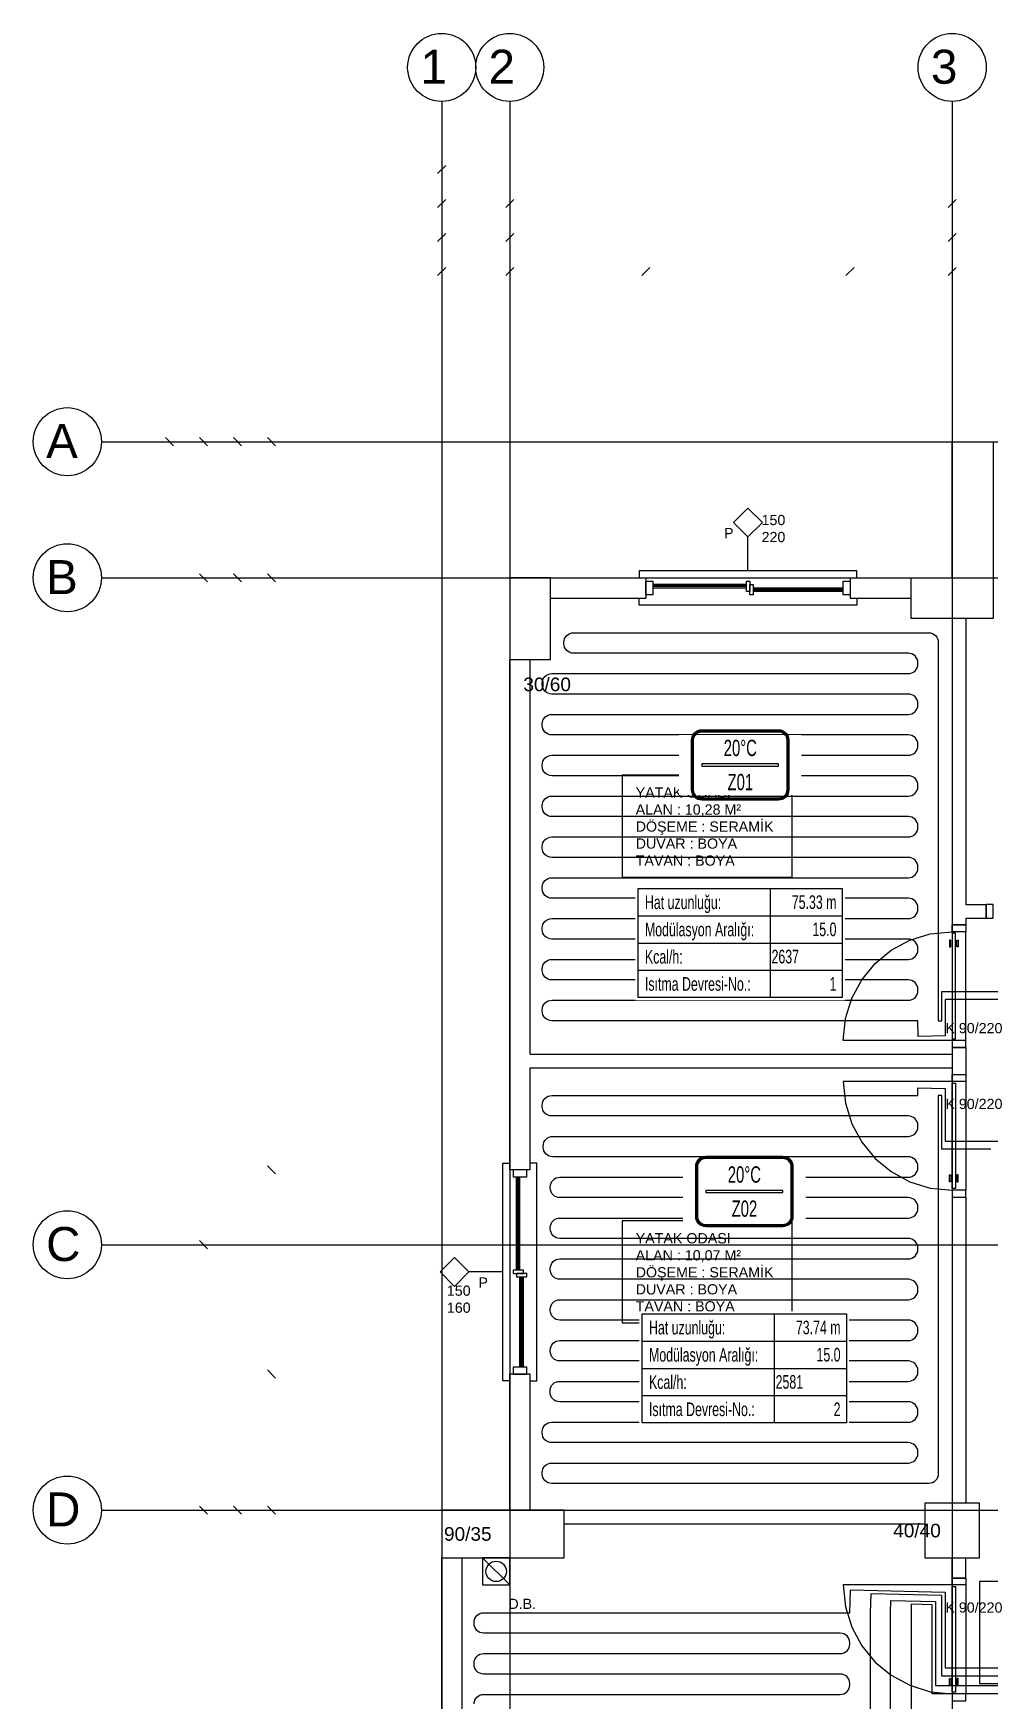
# Model space of a CAD drawing. Header units: centimetres. Extents: x -1224 to 8120, y -5771 to -1283.
# Drawn here: x -1224 to -522, y -2508 to -1283 of the extents above; entities that cross this region are included whole.
import ezdxf
from ezdxf.enums import TextEntityAlignment as Align

# ---------------------------------------------------------------- set-up
doc = ezdxf.new("R2010")
doc.units = ezdxf.units.CM
for name, color, linetype in [('ROTAS-ISITMA-ETIKET', 2, 'Continuous'), ('ROTAS-ISITMA-MAHAL-ETIKET', 2, 'Continuous'), ('ROTAS-ISITMA-PEX', 1, 'Continuous'), ('ROTAS-MIMARI', 8, 'Continuous'), ('ROTAS-MIMARI-KOLON', 8, 'Continuous'), ('ROTAS-MIMARI-YAZI', 8, 'Continuous')]:
    doc.layers.add(name, color=color, linetype=linetype)
doc.styles.add('ROTAS-YAZI', font='arial.ttf')

# ---------------------------------------------------------------- blocks, each defined once
blk = doc.blocks.new('ROTAS-YI-ETIKET')
at = {"color": 2}
for p, q in [((96.9, 0), (96.9, -80)), ((0, -20), (150, -20)), ((0, -40), (150, -40)), ((0, -60), (150, -60))]:
    blk.add_line(p, q, dxfattribs=at)
at = {"color": 2, "extrusion": (0, 0, -1)}
blk.add_lwpolyline([(-150, 0), (-150, -80), (0, -80), (0, 0)], close=True, dxfattribs=at)
at = {"color": 2, "style": 'ROTAS-YAZI', "width": 0.65}
for s, p in [('Hat uzunluğu:', (5, -10)), ('Modülasyon Aralığı:', (5, -30)), ('Kcal/h:', (5, -50)), ('Isıtma Devresi-No.:', (5, -70))]:
    blk.add_text(s, height=10, dxfattribs=at).set_placement(p, align=Align.MIDDLE_LEFT)
at = {"color": 2, "style": 'ROTAS-YAZI', "width": 0.65, "flags": 1}
for tag in ['ALAN', 'NO', 'DERECE', 'BORU', 'MAHAL']:
    blk.add_attdef(tag, (0, 0), '', height=5, dxfattribs=at)
at = {"color": 2, "style": 'ROTAS-YAZI', "width": 0.65}
for tag, p in [('UZ', (145.7, -14.9)), ('AR', (145.7, -34.9)), ('NO1', (145.7, -75))]:
    blk.add_attdef(tag, text='', height=10, dxfattribs=at).set_placement(p, align=Align.RIGHT)
blk.add_attdef('YER', (98, -54.9), '', height=10, dxfattribs=at)
blk = doc.blocks.new('ROTAS-YI-MAHAL')
at = {"color": 2, "extrusion": (0, 0, -1)}
for points in [[(35.7, -18.4), (35.7, 18.4, 0.414214), (28.2, 25.9), (-28.2, 25.9, 0.414214), (-35.7, 18.4), (-35.7, -18.4, 0.414214), (-28.2, -25.9), (28.2, -25.9, 0.414214)], [(34.2, -18.4), (34.2, 18.4, 0.414214), (28.2, 24.4), (-28.2, 24.4, 0.414214), (-34.2, 18.4), (-34.2, -18.4, 0.414214), (-28.2, -24.4), (28.2, -24.4, 0.414214)]]:
    blk.add_lwpolyline(points, format="xyb", close=True, dxfattribs=at)
at = {"color": 4, "extrusion": (0, 0, -1)}
for points in [[(35.2, -18.4), (35.2, 18.4, 0.414214), (28.2, 25.4), (-28.2, 25.4, 0.414214), (-35.2, 18.4), (-35.2, -18.4, 0.414214), (-28.2, -25.4), (28.2, -25.4, 0.414214)], [(34.7, -18.4), (34.7, 18.4, 0.414214), (28.2, 24.9), (-28.2, 24.9, 0.414214), (-34.7, 18.4), (-34.7, -18.4, 0.414214), (-28.2, -24.9), (28.2, -24.9, 0.414214)]]:
    blk.add_lwpolyline(points, format="xyb", close=True, dxfattribs=at)
at = {"color": 2, "extrusion": (0, 0, -1)}
blk.add_lwpolyline([(28.2, -0.8), (-28.2, -0.8), (-28.2, 0.8), (28.2, 0.8)], close=True, dxfattribs=at)
at = {"color": 4, "style": 'ROTAS-YAZI', "width": 0.65}
blk.add_attdef('DERECE', (-12.1, 6.5), '', height=12, dxfattribs=at)
at = {"color": 2, "style": 'ROTAS-YAZI', "width": 0.65, "flags": 1}
for tag in ['ALAN', 'MAHAL']:
    blk.add_attdef(tag, (0, 0), '', height=5, dxfattribs=at)
at = {"color": 1, "style": 'ROTAS-YAZI', "width": 0.65}
blk.add_attdef('NO', (-9.3, -18.6), '', height=12, dxfattribs=at)

msp = doc.modelspace()

# ---------------------------------------------------------------- linework, layer by layer
at = {"layer": 'ROTAS-ISITMA-PEX'}
for points in [[(-508, -1993), (-549, -1993), (-554.5, -1993), (-554.5, -2019.6), (-574.2, -2020.1), (-574.5, -2008.5), (-843.5, -2008.5, -0.414214), (-850.5, -2001.5), (-850.5, -2000.5, -0.414214), (-843.5, -1993.5), (-581.5, -1993.5, 0.414214), (-574.5, -1986.5), (-574.5, -1985.5, 0.414214), (-581.5, -1978.5), (-843.5, -1978.5, -0.414214), (-850.5, -1971.5), (-850.5, -1970.5, -0.414214), (-843.5, -1963.5), (-581.5, -1963.5, 0.414214), (-574.5, -1956.5), (-574.5, -1955.5, 0.414214), (-581.5, -1948.5), (-843.5, -1948.5, -0.414214), (-850.5, -1941.5), (-850.5, -1940.5, -0.414214), (-843.5, -1933.5), (-581.5, -1933.5, 0.414214), (-574.5, -1926.5), (-574.5, -1925.5, 0.414214), (-581.5, -1918.5), (-843.5, -1918.5, -0.414214), (-850.5, -1911.5), (-850.5, -1910.5, -0.414214), (-843.5, -1903.5), (-581.5, -1903.5, 0.414214), (-574.5, -1896.5), (-574.5, -1895.5, 0.414214), (-581.5, -1888.5), (-843.5, -1888.5, -0.414214), (-850.5, -1881.5), (-850.5, -1880.5, -0.414214), (-843.5, -1873.5), (-581.5, -1873.5, 0.414214), (-574.5, -1866.5), (-574.5, -1865.5, 0.414214), (-581.5, -1858.5), (-843.5, -1858.5, -0.414214), (-850.5, -1851.5), (-850.5, -1850.5, -0.414214), (-843.5, -1843.5), (-581.5, -1843.5, 0.414214), (-574.5, -1836.5), (-574.5, -1835.5, 0.414214), (-581.5, -1828.5), (-843.5, -1828.5, -0.414214), (-850.5, -1821.5), (-850.5, -1820.5, -0.414214), (-843.5, -1813.5), (-581.5, -1813.5, 0.414214), (-574.5, -1806.5), (-574.5, -1805.5, 0.414214), (-581.5, -1798.5), (-843.5, -1798.5, -0.414214), (-850.5, -1791.5), (-850.5, -1790.5, -0.414214), (-843.5, -1783.5), (-581.5, -1783.5, 0.414214), (-574.5, -1776.5), (-574.5, -1775.5, 0.414214), (-581.5, -1768.5), (-843.5, -1768.5, -0.414214), (-850.5, -1761.5), (-850.5, -1760.5, -0.414214), (-843.5, -1753.5), (-581.5, -1753.5, 0.414214), (-574.5, -1746.5), (-574.5, -1745.5, 0.414214), (-581.5, -1738.5), (-827.5, -1738.5, -0.414214), (-834.5, -1731.5), (-834.5, -1730.5, -0.414214), (-827.5, -1723.5), (-566.5, -1723.5, -0.414214), (-559.5, -1730.5), (-559.5, -2008.5), (-557, -2008.5), (-557, -1987), (-549, -1987), (-502, -1987)], [(-521, -2103), (-549, -2103), (-557, -2103), (-557, -2063.5), (-559.5, -2063.5), (-559.5, -2341.5, -0.414214), (-566.5, -2348.5), (-843.5, -2348.5, -0.414214), (-850.5, -2341.5), (-850.5, -2340.5, -0.414214), (-843.5, -2333.5), (-581.5, -2333.5, 0.414214), (-574.5, -2326.5), (-574.5, -2325.5, 0.414214), (-581.5, -2318.5), (-843.5, -2318.5, -0.414214), (-850.5, -2311.5), (-850.5, -2310.5, -0.414214), (-843.5, -2303.5), (-581.5, -2303.5, 0.414214), (-574.5, -2296.5), (-574.5, -2295.5, 0.414214), (-581.5, -2288.5), (-837.7, -2288.5, -0.414214), (-844.7, -2281.5), (-844.7, -2280.5, -0.414214), (-837.7, -2273.5), (-581.5, -2273.5, 0.414214), (-574.5, -2266.5), (-574.5, -2265.5, 0.414214), (-581.5, -2258.5), (-837.5, -2258.5, -0.414214), (-844.5, -2251.5), (-844.5, -2250.5, -0.414214), (-837.5, -2243.5), (-581.5, -2243.5, 0.414214), (-574.5, -2236.5), (-574.5, -2235.5, 0.414214), (-581.5, -2228.5), (-837.5, -2228.5, -0.414214), (-844.5, -2221.5), (-844.5, -2220.5, -0.414214), (-837.5, -2213.5), (-581.5, -2213.5, 0.414214), (-574.5, -2206.5), (-574.5, -2205.5, 0.414214), (-581.5, -2198.5), (-837.5, -2198.5, -0.414214), (-844.5, -2191.5), (-844.5, -2190.5, -0.414214), (-837.5, -2183.5), (-581.5, -2183.5, 0.414214), (-574.5, -2176.5), (-574.5, -2175.5, 0.414214), (-581.5, -2168.5), (-837.5, -2168.5, -0.414214), (-844.5, -2161.5), (-844.5, -2160.5, -0.414214), (-837.5, -2153.5), (-581.5, -2153.5, 0.414214), (-574.5, -2146.5), (-574.5, -2145.5, 0.414214), (-581.5, -2138.5), (-837.5, -2138.5, -0.414214), (-844.5, -2131.5), (-844.5, -2130.5, -0.414214), (-837.5, -2123.5), (-581.5, -2123.5, 0.414214), (-574.5, -2116.5), (-574.5, -2115.5, 0.414214), (-581.5, -2108.5), (-842.7, -2108.5, -0.414214), (-849.7, -2101.5), (-849.7, -2100.5, -0.414214), (-842.7, -2093.5), (-581.5, -2093.5, 0.414214), (-574.5, -2086.5), (-574.5, -2085.5, 0.414214), (-581.5, -2078.5), (-843.5, -2078.5, -0.414214), (-850.5, -2071.5), (-850.5, -2070.5, -0.414214), (-843.5, -2063.5), (-574.5, -2063.5), (-574.4, -2057.9), (-554.5, -2058.4), (-554.5, -2097), (-549, -2097), (-515, -2097)], [(-344, -2367), (-344, -2490), (-549, -2490), (-557, -2490), (-557, -2430.9), (-609.1, -2429.5), (-609.5, -2443.5), (-609.5, -2721.5, -0.414214)], [(-331, -2367), (-331, -2503), (-549, -2503), (-564, -2503), (-564, -2437.7), (-579.3, -2437.3), (-579.5, -2443.5), (-579.5, -2991.5, -0.414214)], [(-900.5, -2510.5, -0.414214), (-893.5, -2503.5), (-631.5, -2503.5, 0.414214), (-624.5, -2496.5), (-624.5, -2495.5, 0.414214), (-631.5, -2488.5), (-893.5, -2488.5, -0.414214), (-900.5, -2481.5), (-900.5, -2480.5, -0.414214), (-893.5, -2473.5), (-631.5, -2473.5, 0.414214), (-624.5, -2466.5), (-624.5, -2465.5, 0.414214), (-631.5, -2458.5), (-893.5, -2458.5, -0.414214), (-900.5, -2451.5), (-900.5, -2450.5, -0.414214), (-893.5, -2443.5), (-624.5, -2443.5), (-624.1, -2426.7), (-554.5, -2428.4), (-554.5, -2484), (-549, -2484), (-350, -2484)]]:
    msp.add_lwpolyline(points, format="xyb", dxfattribs=at)
msp.add_lwpolyline([(-594.5, -2736.5), (-594.5, -2443.5), (-594.3, -2434.4), (-561.5, -2435.3), (-561.5, -2497), (-549, -2497), (-337, -2497), (-337, -2367)], dxfattribs=at)
at = {"layer": 'ROTAS-MIMARI'}
for points in [[(-924.3, -1333.1), (-924.3, -3298.1)], [(-874.3, -1333.1), (-874.3, -3298.1)], [(-549.3, -1333.1), (-549.3, -3298.1)], [(-921.3, -1380.1), (-927.3, -1386.1)], [(-921.3, -1405.1), (-927.3, -1411.1)], [(-877.3, -1411.1), (-871.3, -1405.1)], [(-871.3, -1405.1), (-877.3, -1411.1)], [(-552.3, -1411.1), (-546.3, -1405.1)], [(-546.3, -1405.1), (-552.3, -1411.1)], [(-921.3, -1430.1), (-927.3, -1436.1)], [(-877.3, -1436.1), (-871.3, -1430.1)], [(-871.3, -1430.1), (-877.3, -1436.1)], [(-552.3, -1436.1), (-546.3, -1430.1)], [(-546.3, -1430.1), (-552.3, -1436.1)], [(-921.3, -1455.1), (-927.3, -1461.1)], [(-877.3, -1461.1), (-871.3, -1455.1)], [(-871.3, -1455.1), (-877.3, -1461.1)], [(-777.3, -1461.1), (-771.3, -1455.1)], [(-771.3, -1455.1), (-777.3, -1461.1)], [(-627.3, -1461.1), (-621.3, -1455.1)], [(-621.3, -1455.1), (-627.3, -1461.1)], [(-546.3, -1455.1), (-552.3, -1461.1)], [(-552.3, -1461.1), (-546.3, -1455.1)], [(-1121.3, -1586.1), (-1127.3, -1580.1)], [(-1096.3, -1586.1), (-1102.3, -1580.1)], [(-1071.3, -1586.1), (-1077.3, -1580.1)], [(-1046.3, -1586.1), (-1052.3, -1580.1)], [(-1174.3, -1583.1), (925.7, -1583.1)], [(-699.3, -1678.1), (-699.3, -1653.1)], [(-619.3, -1683.1), (-619.3, -1678.1), (-779.3, -1678.1), (-779.3, -1683.1)], [(-1174.3, -1683.1), (925.7, -1683.1)], [(-1096.3, -1686.1), (-1102.3, -1680.1)], [(-1102.3, -1680.1), (-1096.3, -1686.1)], [(-1071.3, -1686.1), (-1077.3, -1680.1)], [(-1077.3, -1680.1), (-1071.3, -1686.1)], [(-1052.3, -1680.1), (-1046.3, -1686.1)], [(-1046.3, -1686.1), (-1052.3, -1680.1)], [(-844.3, -1683.1), (-774.3, -1683.1)], [(-774.3, -1683.1), (-774.3, -1698.1)], [(-700.5, -1688.1), (-769.3, -1688.1)], [(-700.5, -1689.1), (-769.3, -1689.1)], [(-700.5, -1689.6), (-769.3, -1689.6)], [(-624.3, -1683.1), (-624.3, -1698.1)], [(-624.3, -1683.1), (-579.3, -1683.1)], [(-844.3, -1698.1), (-774.3, -1698.1)], [(-619.3, -1698.1), (-619.3, -1703.1), (-779.3, -1703.1), (-779.3, -1698.1)], [(-700.5, -1690.6), (-769.3, -1690.6)], [(-629.3, -1690.6), (-695.5, -1690.6)], [(-629.3, -1691.6), (-695.5, -1691.6)], [(-629.3, -1692.1), (-695.5, -1692.1)], [(-629.3, -1693.1), (-695.5, -1693.1)], [(-624.3, -1698.1), (-579.3, -1698.1)], [(-549.3, -1713.1), (-549.3, -1938.1)], [(-539.3, -1713.1), (-539.3, -1923.1)], [(-874.3, -2118.1), (-874.3, -1743.1)], [(-859.3, -2033.1), (-859.3, -1743.1)], [(-791.8, -1828.1), (-791.8, -1903.1), (-666.8, -1903.1), (-666.8, -1828.1), (-791.8, -1828.1)], [(-539.3, -1923.1), (-524.3, -1923.1)], [(-524.3, -1933.1), (-524.3, -1923.1)], [(-539.3, -1933.1), (-539.3, -1938.1)], [(-539.3, -1933.1), (-524.3, -1933.1)], [(-629.3, -2023.1), (-627.6, -2007), (-623, -1991.9), (-615.6, -1978.4), (-605.8, -1966.5), (-594, -1956.7), (-580.4, -1949.4), (-565.4, -1944.7), (-549.3, -1943.1)], [(-539.3, -1938.1), (-549.3, -1938.1)], [(-539.3, -2023.1), (-539.3, -1943.1)], [(-859.3, -2033.1), (-549.3, -2033.1)], [(-549.3, -2023.1), (-629.3, -2023.1)], [(-539.3, -2028.1), (-549.3, -2028.1)], [(-549.3, -2028.1), (-549.3, -2033.1)], [(-539.3, -2028.1), (-539.3, -2048.1)], [(-859.3, -2043.1), (-549.3, -2043.1)], [(-859.3, -2118.1), (-859.3, -2043.1)], [(-549.3, -2043.1), (-549.3, -2048.1)], [(-549.3, -2053.1), (-629.3, -2053.1)], [(-629.3, -2053.1), (-627.6, -2069.2), (-623, -2084.2), (-615.6, -2097.8), (-605.8, -2109.7), (-594, -2119.4), (-580.4, -2126.8), (-565.4, -2131.5), (-549.3, -2133.1)], [(-549.3, -2048.1), (-539.3, -2048.1)], [(-539.3, -2053.1), (-539.3, -2133.1)], [(-1052.3, -2115.1), (-1046.3, -2121.1)], [(-1046.3, -2121.1), (-1052.3, -2115.1)], [(-874.3, -2273.1), (-879.3, -2273.1), (-879.3, -2113.1), (-874.3, -2113.1)], [(-859.3, -2118.1), (-874.3, -2118.1)], [(-859.3, -2273.1), (-854.3, -2273.1), (-854.3, -2113.1), (-859.3, -2113.1)], [(-869.3, -2191.8), (-869.3, -2123.1)], [(-868.3, -2191.8), (-868.3, -2123.1)], [(-867.8, -2191.8), (-867.8, -2123.1)], [(-866.8, -2191.8), (-866.8, -2123.1)], [(-549.3, -2138.1), (-539.3, -2138.1)], [(-549.3, -2138.1), (-549.3, -2363.1)], [(-539.3, -2138.1), (-539.3, -2363.1)], [(-791.8, -2155.6), (-791.8, -2230.6), (-666.8, -2230.6), (-666.8, -2155.6), (-791.8, -2155.6)], [(-1174.3, -2173.1), (925.7, -2173.1)], [(-1102.3, -2170.1), (-1096.3, -2176.1)], [(-1096.3, -2176.1), (-1102.3, -2170.1)], [(-879.3, -2193.1), (-904.3, -2193.1)], [(-866.8, -2263.1), (-866.8, -2196.8)], [(-865.8, -2263.1), (-865.8, -2196.8)], [(-865.3, -2263.1), (-865.3, -2196.8)], [(-864.3, -2263.1), (-864.3, -2196.8)], [(-1052.3, -2265.1), (-1046.3, -2271.1)], [(-1046.3, -2271.1), (-1052.3, -2265.1)], [(-874.3, -2368.1), (-874.3, -2268.1)], [(-859.3, -2268.1), (-874.3, -2268.1)], [(-859.3, -2368.1), (-859.3, -2268.1)], [(-1174.3, -2368.1), (925.7, -2368.1)], [(-1102.3, -2365.1), (-1096.3, -2371.1)], [(-1096.3, -2371.1), (-1102.3, -2365.1)], [(-1077.3, -2365.1), (-1071.3, -2371.1)], [(-1071.3, -2371.1), (-1077.3, -2365.1)], [(-1052.3, -2365.1), (-1046.3, -2371.1)], [(-1046.3, -2371.1), (-1052.3, -2365.1)], [(-834.3, -2368.1), (-569.3, -2368.1)], [(-834.3, -2378.1), (-569.3, -2378.1)], [(-924.3, -2698.1), (-924.3, -2403.1)], [(-909.3, -2698.1), (-909.3, -2403.1)], [(-874.3, -2423.1), (-894.3, -2403.1)], [(-549.3, -2418.1), (-549.3, -2403.1)], [(-539.3, -2418.1), (-539.3, -2403.1)], [(-549.3, -2423.1), (-629.3, -2423.1)], [(-629.3, -2423.1), (-627.6, -2439.2), (-623, -2454.2), (-615.6, -2467.8), (-605.8, -2479.7), (-594, -2489.4), (-580.4, -2496.8), (-565.4, -2501.5), (-549.3, -2503.1)], [(-539.3, -2418.1), (-549.3, -2418.1)], [(-539.3, -2423.1), (-539.3, -2503.1)], [(-529.3, -2420.6), (-529.3, -2495.6), (-409.3, -2495.6), (-409.3, -2420.6), (-529.3, -2420.6)]]:
    msp.add_lwpolyline(points, dxfattribs=at)
for points in [[(-699.3, -1653.1), (-709.9, -1642.5), (-699.3, -1631.9), (-688.7, -1642.5), (-699.3, -1653.1)], [(-769.3, -1685.6), (-769.3, -1695.6), (-774.3, -1695.6), (-774.3, -1685.6), (-769.3, -1685.6)], [(-698, -1685.6), (-698, -1693.1), (-700.5, -1693.1), (-700.5, -1685.6), (-698, -1685.6)], [(-695.5, -1688.1), (-695.5, -1695.6), (-698, -1695.6), (-698, -1688.1), (-695.5, -1688.1)], [(-624.3, -1685.6), (-624.3, -1695.6), (-629.3, -1695.6), (-629.3, -1685.6), (-624.3, -1685.6)], [(-524.3, -1923.1), (-524.3, -1933.1), (-519.3, -1933.1), (-519.3, -1923.1), (-524.3, -1923.1)], [(-549.3, -1938.1), (-539.3, -1938.1), (-539.3, -1943.1), (-549.3, -1943.1), (-549.3, -1938.1)], [(-546.8, -2021.8), (-546.8, -1944.3), (-549.3, -1944.3), (-549.3, -2021.8), (-546.8, -2021.8)], [(-551.3, -1954.3), (-550.3, -1954.3), (-550.3, -1949.3), (-551.3, -1949.3), (-551.3, -1954.3)], [(-544.8, -1954.3), (-545.8, -1954.3), (-545.8, -1949.3), (-544.8, -1949.3), (-544.8, -1954.3)], [(-549.3, -2028.1), (-539.3, -2028.1), (-539.3, -2023.1), (-549.3, -2023.1), (-549.3, -2028.1)], [(-549.3, -2048.1), (-539.3, -2048.1), (-539.3, -2053.1), (-549.3, -2053.1), (-549.3, -2048.1)], [(-546.8, -2054.3), (-546.8, -2131.8), (-549.3, -2131.8), (-549.3, -2054.3), (-546.8, -2054.3)], [(-871.8, -2123.1), (-861.8, -2123.1), (-861.8, -2118.1), (-871.8, -2118.1), (-871.8, -2123.1)], [(-551.3, -2121.8), (-550.3, -2121.8), (-550.3, -2126.8), (-551.3, -2126.8), (-551.3, -2121.8)], [(-544.8, -2121.8), (-545.8, -2121.8), (-545.8, -2126.8), (-544.8, -2126.8), (-544.8, -2121.8)], [(-549.3, -2138.1), (-539.3, -2138.1), (-539.3, -2133.1), (-549.3, -2133.1), (-549.3, -2138.1)], [(-904.3, -2193.1), (-914.9, -2182.5), (-925.5, -2193.1), (-914.9, -2203.7), (-904.3, -2193.1)], [(-871.8, -2194.3), (-864.3, -2194.3), (-864.3, -2191.8), (-871.8, -2191.8), (-871.8, -2194.3)], [(-869.3, -2196.8), (-861.8, -2196.8), (-861.8, -2194.3), (-869.3, -2194.3), (-869.3, -2196.8)], [(-871.8, -2268.1), (-861.8, -2268.1), (-861.8, -2263.1), (-871.8, -2263.1), (-871.8, -2268.1)], [(-894.3, -2403.1), (-894.3, -2423.1), (-874.3, -2423.1), (-874.3, -2403.1), (-894.3, -2403.1)], [(-549.3, -2418.1), (-539.3, -2418.1), (-539.3, -2423.1), (-549.3, -2423.1), (-549.3, -2418.1)], [(-546.8, -2424.3), (-546.8, -2501.8), (-549.3, -2501.8), (-549.3, -2424.3), (-546.8, -2424.3)], [(-551.3, -2491.8), (-550.3, -2491.8), (-550.3, -2496.8), (-551.3, -2496.8), (-551.3, -2491.8)], [(-544.8, -2491.8), (-545.8, -2491.8), (-545.8, -2496.8), (-544.8, -2496.8), (-544.8, -2491.8)], [(-549.3, -2508.1), (-539.3, -2508.1), (-539.3, -2503.1), (-549.3, -2503.1), (-549.3, -2508.1)]]:
    msp.add_lwpolyline(points, close=True, dxfattribs=at)
for centre, radius in [((-924.3, -1308.1), 25), ((-874.3, -1308.1), 25), ((-549.3, -1308.1), 25), ((-1199.3, -1583.1), 25), ((-1199.3, -1683.1), 25), ((-1199.3, -2173.1), 25), ((-1199.3, -2368.1), 25), ((-884.3, -2413.1), 7.5)]:
    msp.add_circle(centre, radius, dxfattribs=at)
at = {"layer": 'ROTAS-MIMARI-KOLON'}
for points in [[(-519.3, -1583.1), (-519.3, -1713.1), (-579.3, -1713.1), (-579.3, -1683.1), (-549.3, -1683.1), (-549.3, -1583.1), (-519.3, -1583.1)], [(-874.3, -1743.1), (-844.3, -1743.1), (-844.3, -1683.1), (-874.3, -1683.1), (-874.3, -1743.1)], [(-569.3, -2403.1), (-529.3, -2403.1), (-529.3, -2363.1), (-569.3, -2363.1), (-569.3, -2403.1)], [(-924.3, -2368.1), (-924.3, -2403.1), (-834.3, -2403.1), (-834.3, -2368.1), (-924.3, -2368.1)]]:
    msp.add_lwpolyline(points, close=True, dxfattribs=at)

# ---------------------------------------------------------------- texts
at = {"layer": 'ROTAS-MIMARI-YAZI', "attachment_point": 1, "style": 'ROTAS-YAZI'}
for s, insert, char_height in [('1', (-939.9, -1295.1), 25), ('2', (-889.9, -1295.1), 25), ('3', (-564.9, -1295.1), 25), ('A', (-1214.9, -1570.1), 25), ('150\\P220', (-689.3, -1636.9), 7.5), ('P', (-716.9, -1646.5), 7.5), ('B', (-1214.9, -1670.1), 25), ('30/60', (-864.3, -1756.4), 10), ('YATAK ODASI\\PALAN : 10,28 M² \\PDÖŞEME : SERAMİK\\PDUVAR : BOYA \\PTAVAN : BOYA', (-781.8, -1837.1), 7.5), ('K 90/220', (-554.3, -2010.2), 7.5), ('K 90/220', (-554.3, -2065.9), 7.5), ('C', (-1214.9, -2160.1), 25), ('YATAK ODASI\\PALAN : 10,07 M² \\PDÖŞEME : SERAMİK\\PDUVAR : BOYA \\PTAVAN : BOYA', (-781.8, -2164.6), 7.5), ('150\\P160', (-920.5, -2203.1), 7.5), ('P', (-897.3, -2197.1), 7.5), ('D', (-1214.9, -2355.1), 25), ('90/35', (-922.6, -2380.6), 10), ('40/40', (-592.6, -2378.1), 10), ('D.B.', (-875.3, -2433.2), 7.5), ('K 90/220', (-554.3, -2435.9), 7.5)]:
    msp.add_mtext(s, dxfattribs=dict(at, insert=insert, char_height=char_height))

# ---------------------------------------------------------------- next in the draw order: wipeouts: each hides what was drawn before it
for points in [[(-750, -1842.6), (-660, -1842.6), (-660, -1798.6), (-750, -1798.6)], [(-782, -1993.5), (-628, -1993.5), (-628, -1909.5), (-782, -1909.5)], [(-747, -2156), (-657, -2156), (-657, -2112), (-747, -2112)], [(-779, -2306), (-625, -2306), (-625, -2222), (-779, -2222)]]:
    msp.add_wipeout(points)

# ---------------------------------------------------------------- next in the draw order: block references
at = {"layer": 'ROTAS-ISITMA-ETIKET'}
for p, values in [((-780, -1911.5), {'UZ': '75.33 m', 'AR': '15.0', 'NO1': '1', 'YER': '2637'}), ((-777, -2224), {'UZ': '73.74 m', 'AR': '15.0', 'NO1': '2', 'YER': '2581'})]:
    msp.add_blockref('ROTAS-YI-ETIKET', p, dxfattribs=at).add_auto_attribs(values)
at = {"layer": 'ROTAS-ISITMA-MAHAL-ETIKET'}
for p, values in [((-705, -1820.6), {'DERECE': '20%%DC', 'NO': 'Z01'}), ((-702, -2134), {'DERECE': '20%%DC', 'NO': 'Z02'})]:
    msp.add_blockref('ROTAS-YI-MAHAL', p, dxfattribs=at).add_auto_attribs(values)

doc.saveas('drawing.dxf')
